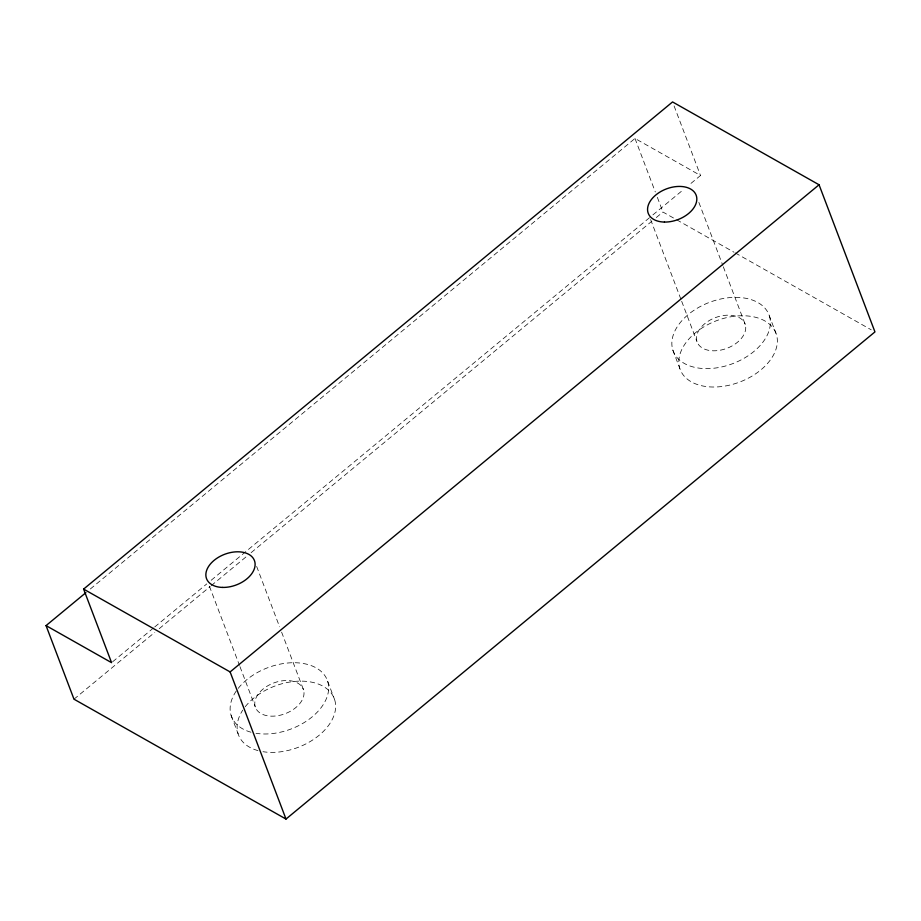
<?xml version="1.0" encoding="UTF-8"?>
<svg xmlns="http://www.w3.org/2000/svg" width="921" height="921" viewBox="0 0 921 921"><rect width="100%" height="100%" fill="white"/><g stroke="black" fill="none" stroke-linecap="round" stroke-linejoin="round"><path stroke-width="0.69" stroke-dasharray="4.61 3.45" d="M90.327 588.991L634.995 138.461L700.513 175.508L688.332 185.582M112.673 661.739L153.634 627.857M154.74 626.948L206.765 583.914M211.197 580.242L651.803 215.802M652.908 214.881L683.9 189.242M73.991 699.189L154.809 632.336M159.241 628.675L210.161 586.55M211.266 585.641L246.69 556.342M251.122 552.669L651.872 221.19M656.305 217.529L662.936 212.037L675.415 219.083M676.659 219.785L734.025 252.227M735.269 252.93L871.208 329.799M769.357 315.891A51.219 32.788 -20.8 0 1 705.601 368.619A51.219 32.788 -20.8 0 1 688.344 314.475A51.219 32.788 -20.8 0 1 769.357 315.891L776.345 334.277A51.219 32.788 -20.8 0 1 712.589 387.016A51.219 32.788 -20.8 0 1 695.332 332.861A51.219 32.788 -20.8 0 1 776.345 334.277M674.091 105.95L700.513 175.508M698.866 202.401L722.812 265.432M723.319 266.779L745.227 324.445A25.604 16.394 -20.8 0 1 713.349 350.809A25.604 16.394 -20.8 0 1 704.715 323.732A25.604 16.394 -20.8 0 1 745.227 324.445M634.995 138.461L655.315 191.971M657.352 197.324L662.936 212.037M650.606 219.509L681.183 299.97M681.69 301.317L696.967 341.553M672.837 350.107L679.825 368.492M327.646 681.252L334.634 699.649M256.648 566.427L279.57 626.775M281.607 632.14L303.516 689.806A25.604 16.394 -20.8 0 1 271.637 716.17A25.604 16.394 -20.8 0 1 263.015 689.092A25.604 16.394 -20.8 0 1 303.516 689.806M209.412 586.216L239.472 665.342M239.978 666.677L255.267 706.914M231.136 715.467L238.125 733.853M245.205 706.741A51.219 32.788 -20.8 0 1 312.242 682.277A51.219 32.788 -20.8 0 1 329.05 724.758A51.219 32.788 -20.8 0 1 262.98 751.697M257.972 750.615A51.219 32.788 -20.8 0 1 242.753 710.137M238.217 688.344A51.219 32.788 -20.8 0 1 305.265 663.88A51.219 32.788 -20.8 0 1 322.062 706.372A51.219 32.788 -20.8 0 1 255.992 733.3M250.996 732.218A51.219 32.788 -20.8 0 1 237.365 689.461"/><path stroke-width="1.38" d="M46.05 625.612L111.568 662.66L83.615 589.095L672.56 101.943L819.057 184.776L874.95 331.905L286.005 819.057L73.991 699.189L46.05 625.612L85.906 592.652M83.615 589.095L230.112 671.927L819.057 184.776M230.112 671.927L286.005 819.057M664.444 222.065A25.604 16.394 -20.8 0 0 696.322 195.701A25.604 16.394 -20.8 0 0 655.81 194.987A25.604 16.394 -20.8 0 0 664.444 222.065M222.732 587.425A25.604 16.394 -20.8 0 0 254.61 561.062A25.604 16.394 -20.8 0 0 214.109 560.348A25.604 16.394 -20.8 0 0 222.732 587.425"/></g></svg>
